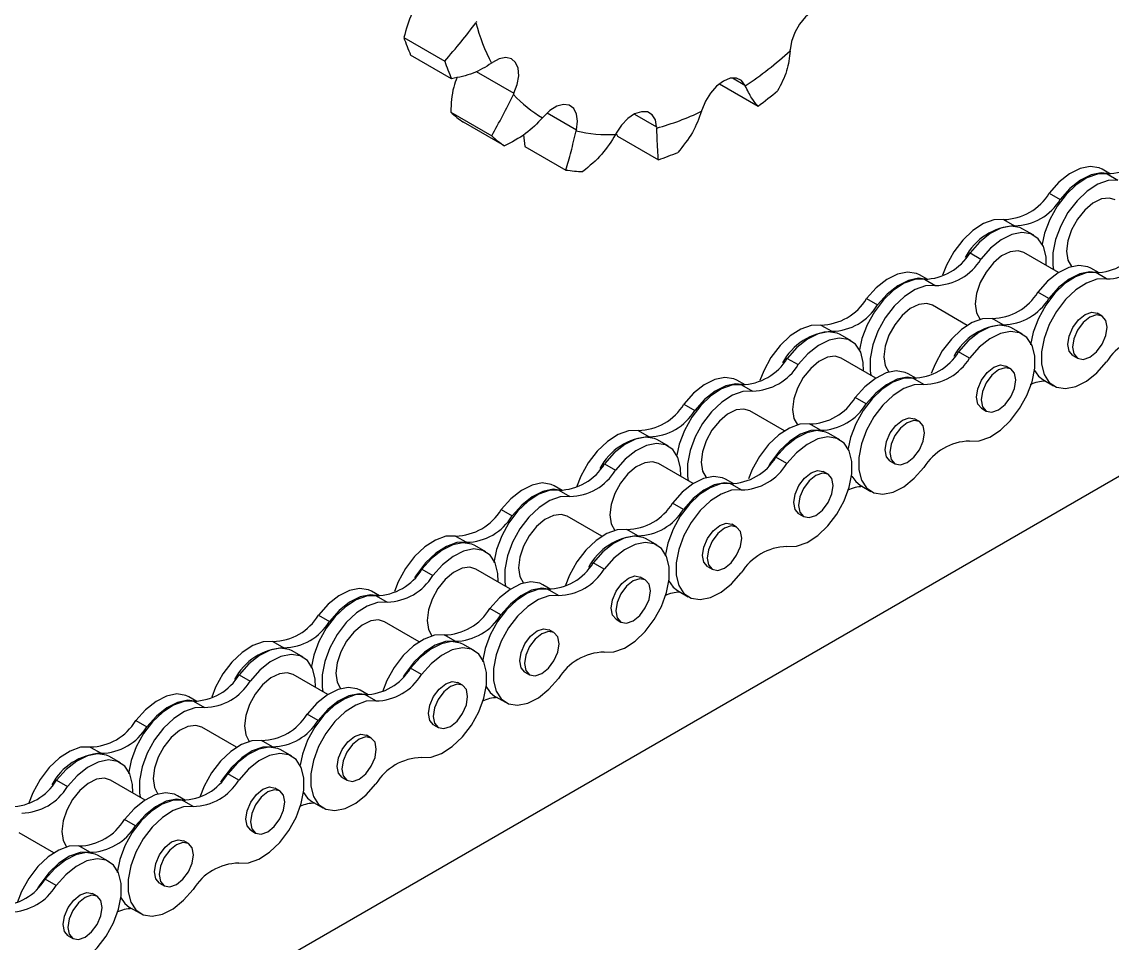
# Model space of a CAD drawing. Header units: metres. Extents: x 0 to 21025, y 0 to 14850.
# Drawn here: x 12819.2 to 12926.4, y 5328.4 to 5419 of the extents above; entities that cross this region are included whole.
import ezdxf

# ---------------------------------------------------------------- set-up
doc = ezdxf.new("R2010")
doc.units = ezdxf.units.M
doc.header["$LTSCALE"] = 25
doc.layers.add('SL4', color=4, linetype='Continuous')

msp = doc.modelspace()

# ---------------------------------------------------------------- linework, layer by layer
at = {"layer": 'SL4'}
for p, q in [((12230.818, 4972.404), (13167.717, 5513.264)), ((12856.771, 5417.442), (12860.792, 5415.121)), ((12861.455, 5413.399), (12857.434, 5415.72)), ((12863.889, 5414.105), (12867.591, 5411.968)), ((12889.061, 5413.474), (12890.301, 5412.758)), ((12887.788, 5412.9), (12891.592, 5410.704)), ((12861.38, 5410.105), (12865.401, 5407.784)), ((12870.862, 5410.038), (12873.735, 5408.379)), ((12879.434, 5409.917), (12881.622, 5408.654)), ((12866.648, 5406.788), (12862.627, 5409.109)), ((12868.528, 5407.879), (12868.673, 5406.741)), ((12877.642, 5408.022), (12877.769, 5407.755)), ((12877.769, 5407.755), (12881.79, 5405.434)), ((12868.673, 5406.741), (12872.694, 5404.42)), ((12926.229, 5404.029), (12925.43, 5404.491)), ((12925.897, 5404.057), (12926.972, 5403.437)), ((12920.225, 5402.148), (12921.3, 5401.527)), ((12915.735, 5399.556), (12916.809, 5398.935)), ((12918.706, 5398.004), (12917.632, 5398.624)), ((12912.427, 5396.281), (12913.502, 5395.661)), ((12921.133, 5394.34), (12917.726, 5396.306)), ((12908.269, 5393.661), (12907.469, 5394.123)), ((12925.113, 5394.305), (12924.314, 5394.767)), ((12925.856, 5393.713), (12924.781, 5394.333)), ((12907.937, 5393.689), (12909.011, 5393.069)), ((12920.184, 5391.803), (12919.109, 5392.424)), ((12902.264, 5391.779), (12903.339, 5391.159)), ((12912.153, 5389.155), (12908.746, 5391.122)), ((12915.694, 5389.211), (12914.619, 5389.831)), ((12925.406, 5390.07), (12924.941, 5390.339)), ((12897.774, 5389.187), (12898.849, 5388.567)), ((12917.591, 5388.28), (12916.516, 5388.9)), ((12900.746, 5387.635), (12899.671, 5388.256)), ((12894.466, 5385.913), (12895.541, 5385.292)), ((12903.173, 5383.971), (12899.766, 5385.938)), ((12912.386, 5385.936), (12911.311, 5386.557)), ((12922.542, 5386.184), (12923.008, 5385.915)), ((12916.426, 5384.886), (12915.96, 5385.154)), ((12890.308, 5383.293), (12889.509, 5383.754)), ((12907.153, 5383.937), (12906.353, 5384.398)), ((12907.896, 5383.344), (12906.821, 5383.965)), ((12919.576, 5383.83), (12920.651, 5383.21)), ((12889.976, 5383.321), (12891.051, 5382.7)), ((12884.304, 5381.411), (12885.379, 5380.791)), ((12902.223, 5381.435), (12901.148, 5382.055)), ((12894.193, 5378.787), (12890.786, 5380.754)), ((12913.562, 5381), (12914.028, 5380.731)), ((12897.733, 5378.843), (12896.658, 5379.463)), ((12907.446, 5379.701), (12906.98, 5379.97)), ((12879.814, 5378.819), (12880.888, 5378.198)), ((12899.63, 5377.911), (12898.555, 5378.532)), ((12882.785, 5377.267), (12881.711, 5377.887)), ((12894.425, 5375.568), (12893.35, 5376.188)), ((12876.506, 5375.544), (12877.581, 5374.924)), ((12885.212, 5373.603), (12881.805, 5375.57)), ((12904.582, 5375.816), (12905.047, 5375.547)), ((12889.192, 5373.568), (12888.393, 5374.03)), ((12898.466, 5374.517), (12898, 5374.786)), ((12872.348, 5372.924), (12871.548, 5373.386)), ((12872.016, 5372.952), (12873.09, 5372.332)), ((12889.935, 5372.976), (12888.86, 5373.596)), ((12901.616, 5373.462), (12902.691, 5372.841)), ((12884.263, 5371.066), (12883.188, 5371.687)), ((12866.343, 5371.043), (12867.418, 5370.422)), ((12895.602, 5370.632), (12896.067, 5370.363)), ((12876.232, 5368.419), (12872.825, 5370.385)), ((12889.485, 5369.333), (12889.02, 5369.602)), ((12861.853, 5368.451), (12862.928, 5367.83)), ((12879.773, 5368.474), (12878.698, 5369.095)), ((12864.825, 5366.899), (12863.75, 5367.519)), ((12881.67, 5367.543), (12880.595, 5368.163)), ((12858.545, 5365.176), (12859.62, 5364.555)), ((12867.252, 5363.234), (12863.845, 5365.201)), ((12876.465, 5365.2), (12875.39, 5365.82)), ((12886.621, 5365.447), (12887.087, 5365.179)), ((12880.505, 5364.149), (12880.039, 5364.418)), ((12854.387, 5362.556), (12853.588, 5363.017)), ((12871.232, 5363.2), (12870.432, 5363.662)), ((12871.975, 5362.608), (12870.9, 5363.228)), ((12883.655, 5363.093), (12884.73, 5362.473)), ((12854.055, 5362.584), (12855.13, 5361.963)), ((12866.302, 5360.698), (12865.227, 5361.318)), ((12848.383, 5360.674), (12849.458, 5360.054)), ((12858.272, 5358.05), (12854.865, 5360.017)), ((12877.641, 5360.263), (12878.107, 5359.994)), ((12871.525, 5358.965), (12871.059, 5359.233)), ((12843.893, 5358.082), (12844.967, 5357.462)), ((12861.812, 5358.106), (12860.737, 5358.726)), ((12863.709, 5357.174), (12862.634, 5357.795)), ((12846.864, 5356.53), (12845.79, 5357.151)), ((12840.585, 5354.808), (12841.66, 5354.187)), ((12849.291, 5352.866), (12845.884, 5354.833)), ((12858.504, 5354.831), (12857.429, 5355.452)), ((12868.661, 5355.079), (12869.126, 5354.81)), ((12862.545, 5353.78), (12862.079, 5354.049)), ((12836.427, 5352.187), (12835.627, 5352.649)), ((12853.271, 5352.832), (12852.472, 5353.293)), ((12854.014, 5352.239), (12852.939, 5352.86)), ((12865.695, 5352.725), (12866.77, 5352.105)), ((12836.095, 5352.215), (12837.169, 5351.595)), ((12830.422, 5350.306), (12831.497, 5349.685)), ((12848.342, 5350.33), (12847.267, 5350.95)), ((12840.311, 5347.682), (12836.904, 5349.649)), ((12859.681, 5349.895), (12860.146, 5349.626)), ((12843.852, 5347.737), (12842.777, 5348.358)), ((12853.564, 5348.596), (12853.099, 5348.865)), ((12825.932, 5347.714), (12827.007, 5347.093)), ((12845.749, 5346.806), (12844.674, 5347.426)), ((12828.904, 5346.162), (12827.829, 5346.782)), ((12840.544, 5344.463), (12839.469, 5345.083)), ((12822.624, 5344.439), (12823.699, 5343.819)), ((12831.331, 5342.498), (12827.924, 5344.464)), ((12850.7, 5344.711), (12851.166, 5344.442)), ((12835.311, 5342.463), (12834.511, 5342.925)), ((12844.584, 5343.412), (12844.118, 5343.681)), ((12836.054, 5341.871), (12834.979, 5342.491)), ((12847.734, 5342.357), (12848.809, 5341.736)), ((12830.381, 5339.961), (12829.306, 5340.582)), ((12841.72, 5339.526), (12842.186, 5339.258)), ((12822.351, 5337.313), (12818.944, 5339.28)), ((12835.604, 5338.228), (12835.138, 5338.497)), ((12825.891, 5337.369), (12824.816, 5337.99)), ((12827.788, 5336.438), (12826.713, 5337.058)), ((12822.583, 5334.094), (12821.508, 5334.715)), ((12832.74, 5334.342), (12833.205, 5334.073)), ((12826.624, 5333.044), (12826.158, 5333.313)), ((12829.774, 5331.988), (12830.849, 5331.368)), ((12823.76, 5329.158), (12824.225, 5328.889))]:
    msp.add_line(p, q, dxfattribs=at)
at = {"layer": 'SL4', "flags": 128}
for points in [[(12898.724, 5420.198), (12898.202, 5420.385), (12897.58, 5420.319), (12896.911, 5420.005), (12896.253, 5419.469), (12895.662, 5418.759), (12895.189, 5417.934), (12894.876, 5417.067), (12894.748, 5416.231)], [(12867.591, 5411.968), (12867.917, 5412.835), (12868.059, 5413.675), (12868.004, 5414.417), (12867.757, 5414.996), (12867.339, 5415.362), (12866.787, 5415.485), (12866.147, 5415.353), (12865.475, 5414.978)], [(12890.301, 5412.758), (12889.955, 5413.224), (12889.457, 5413.458), (12888.85, 5413.439), (12888.185, 5413.169), (12887.52, 5412.672), (12886.913, 5411.989), (12886.415, 5411.181), (12886.07, 5410.316)], [(12873.735, 5408.379), (12873.841, 5409.207), (12873.749, 5409.923), (12873.469, 5410.466), (12873.023, 5410.789), (12872.45, 5410.864), (12871.8, 5410.686), (12871.129, 5410.269), (12870.494, 5409.649)], [(12881.622, 5408.654), (12881.494, 5409.342), (12881.181, 5409.847), (12880.708, 5410.126), (12880.117, 5410.154), (12879.459, 5409.93), (12878.79, 5409.472), (12878.168, 5408.82), (12877.646, 5408.029)], [(12925.897, 5404.057), (12924.948, 5404.026), (12923.917, 5403.658), (12922.869, 5402.978), (12921.871, 5402.028), (12920.985, 5400.867), (12920.266, 5399.569), (12919.76, 5398.215), (12919.528, 5397.132)], [(12925.43, 5404.491), (12925.137, 5404.629), (12924.251, 5404.767), (12923.253, 5404.564), (12922.205, 5404.035), (12921.174, 5403.213), (12920.225, 5402.148)], [(12926.148, 5404.032), (12925.326, 5404.146), (12924.327, 5403.944), (12923.28, 5403.415), (12922.249, 5402.592), (12921.3, 5401.527)], [(12926.972, 5403.437), (12926.022, 5403.405), (12924.992, 5403.038), (12923.944, 5402.358), (12922.946, 5401.407), (12922.059, 5400.246), (12921.341, 5398.948), (12920.835, 5397.594), (12920.574, 5396.269), (12920.574, 5395.057), (12920.648, 5394.62)], [(12926.707, 5401.49), (12926.127, 5401.669), (12925.35, 5401.573), (12924.518, 5401.165), (12923.704, 5400.48), (12922.981, 5399.581), (12922.413, 5398.547), (12922.051, 5397.469), (12921.927, 5396.444)], [(12915.735, 5399.556), (12914.785, 5399.524), (12913.754, 5399.157), (12912.707, 5398.476), (12911.708, 5397.526), (12910.822, 5396.365), (12910.103, 5395.067), (12909.717, 5394.097)], [(12917.632, 5398.624), (12917.339, 5398.762), (12916.453, 5398.9), (12915.455, 5398.698), (12914.407, 5398.169), (12913.376, 5397.346), (12912.427, 5396.281)], [(12919.927, 5395.036), (12919.9, 5395.88), (12919.639, 5396.903), (12919.133, 5397.674), (12918.414, 5398.142), (12917.528, 5398.279), (12916.529, 5398.077), (12915.482, 5397.548), (12914.451, 5396.725), (12913.502, 5395.661)], [(12917.726, 5396.306), (12917.147, 5396.485), (12916.37, 5396.389), (12915.537, 5395.98), (12914.724, 5395.296), (12914.001, 5394.397), (12913.433, 5393.363), (12913.071, 5392.285), (12912.946, 5391.26)], [(12921.927, 5396.444), (12922.051, 5395.563), (12922.396, 5394.923)], [(12907.469, 5394.123), (12907.177, 5394.261), (12906.29, 5394.398), (12905.292, 5394.196), (12904.245, 5393.667), (12903.214, 5392.844), (12902.264, 5391.779)], [(12924.781, 5394.333), (12923.832, 5394.302), (12922.801, 5393.934), (12921.753, 5393.254), (12920.755, 5392.303), (12919.869, 5391.143), (12919.15, 5389.844), (12918.644, 5388.49), (12918.39, 5387.229)], [(12924.314, 5394.767), (12924.022, 5394.905), (12923.135, 5395.042), (12922.137, 5394.84), (12921.089, 5394.311), (12920.058, 5393.488), (12919.109, 5392.424)], [(12925.031, 5394.308), (12924.21, 5394.422), (12923.212, 5394.22), (12922.164, 5393.691), (12921.133, 5392.868), (12920.184, 5391.803)], [(12907.937, 5393.689), (12906.987, 5393.658), (12905.956, 5393.29), (12904.909, 5392.61), (12903.91, 5391.659), (12903.024, 5390.498), (12902.305, 5389.2), (12901.8, 5387.846), (12901.568, 5386.764)], [(12909.011, 5393.069), (12908.062, 5393.037), (12907.031, 5392.67), (12905.984, 5391.989), (12904.985, 5391.039), (12904.099, 5389.878), (12903.38, 5388.58), (12902.874, 5387.226), (12902.613, 5385.901), (12902.613, 5384.689), (12902.687, 5384.251)], [(12908.187, 5393.664), (12907.365, 5393.778), (12906.367, 5393.576), (12905.319, 5393.047), (12904.288, 5392.224), (12903.339, 5391.159)], [(12925.856, 5393.713), (12924.907, 5393.681), (12923.876, 5393.314), (12922.828, 5392.633), (12921.83, 5391.683), (12920.944, 5390.522), (12920.225, 5389.224), (12919.719, 5387.87), (12919.458, 5386.545), (12919.458, 5385.333), (12919.719, 5384.31), (12920.225, 5383.54), (12920.944, 5383.071), (12921.83, 5382.934), (12922.828, 5383.136), (12923.876, 5383.665), (12924.907, 5384.488), (12925.856, 5385.553)], [(12908.746, 5391.122), (12908.166, 5391.301), (12907.389, 5391.205), (12906.557, 5390.796), (12905.743, 5390.112), (12905.021, 5389.213), (12904.453, 5388.178), (12904.091, 5387.101), (12903.966, 5386.076)], [(12912.946, 5391.26), (12913.071, 5390.379), (12913.416, 5389.739)], [(12914.619, 5389.831), (12913.669, 5389.8), (12912.638, 5389.433), (12911.591, 5388.752), (12910.593, 5387.802), (12909.706, 5386.641), (12908.988, 5385.343), (12908.62, 5384.429)], [(12922.046, 5387.282), (12922.175, 5388.106), (12922.542, 5388.954), (12923.092, 5389.696), (12923.742, 5390.22), (12924.391, 5390.445), (12924.941, 5390.339)], [(12922.511, 5387.013), (12922.64, 5386.339), (12923.008, 5385.915), (12923.558, 5385.809), (12924.207, 5386.034), (12924.856, 5386.558), (12925.406, 5387.3), (12925.774, 5388.148), (12925.903, 5388.972), (12925.774, 5389.647), (12925.406, 5390.07), (12924.856, 5390.177), (12924.207, 5389.951), (12923.558, 5389.427), (12923.008, 5388.685), (12922.64, 5387.837), (12922.511, 5387.013)], [(12897.774, 5389.187), (12896.825, 5389.156), (12895.794, 5388.788), (12894.746, 5388.108), (12893.748, 5387.158), (12892.861, 5385.997), (12892.143, 5384.699), (12891.757, 5383.728)], [(12916.516, 5388.9), (12916.224, 5389.038), (12915.337, 5389.176), (12914.339, 5388.974), (12913.291, 5388.444), (12912.26, 5387.622), (12911.311, 5386.557)], [(12899.671, 5388.256), (12899.379, 5388.394), (12898.492, 5388.532), (12897.494, 5388.329), (12896.447, 5387.8), (12895.416, 5386.977), (12894.466, 5385.913)], [(12901.966, 5384.668), (12901.939, 5385.512), (12901.678, 5386.535), (12901.172, 5387.305), (12900.454, 5387.774), (12899.567, 5387.911), (12898.569, 5387.709), (12897.521, 5387.18), (12896.491, 5386.357), (12895.541, 5385.292)], [(12912.386, 5377.777), (12913.335, 5377.808), (12914.366, 5378.175), (12915.414, 5378.856), (12916.412, 5379.806), (12917.298, 5380.967), (12918.017, 5382.265), (12918.523, 5383.619), (12918.784, 5384.944), (12918.784, 5386.156), (12918.523, 5387.179), (12918.017, 5387.949), (12917.298, 5388.418), (12916.412, 5388.555), (12915.414, 5388.353), (12914.366, 5387.824), (12913.335, 5387.001), (12912.386, 5385.936)], [(12922.542, 5386.184), (12922.542, 5386.184), (12922.175, 5386.607), (12922.046, 5387.282)], [(12899.766, 5385.938), (12899.186, 5386.117), (12898.409, 5386.02), (12897.577, 5385.612), (12896.763, 5384.928), (12896.04, 5384.029), (12895.473, 5382.994), (12895.11, 5381.917), (12894.986, 5380.892)], [(12903.966, 5386.076), (12904.091, 5385.195), (12904.436, 5384.555)], [(12906.353, 5384.398), (12906.061, 5384.537), (12905.175, 5384.674), (12904.176, 5384.472), (12903.129, 5383.943), (12902.098, 5383.12), (12901.148, 5382.055)], [(12913.065, 5382.098), (12913.194, 5382.922), (12913.562, 5383.77), (12914.112, 5384.512), (12914.761, 5385.036), (12915.41, 5385.261), (12915.96, 5385.154)], [(12913.531, 5381.829), (12913.66, 5381.154), (12914.028, 5380.731), (12914.578, 5380.624), (12915.227, 5380.85), (12915.876, 5381.374), (12916.426, 5382.116), (12916.794, 5382.963), (12916.923, 5383.787), (12916.794, 5384.462), (12916.426, 5384.886), (12915.876, 5384.992), (12915.227, 5384.767), (12914.578, 5384.243), (12914.028, 5383.501), (12913.66, 5382.653), (12913.531, 5381.829)], [(12918.704, 5384.801), (12919.15, 5384.16), (12919.576, 5383.83)], [(12889.509, 5383.754), (12889.216, 5383.892), (12888.33, 5384.03), (12887.332, 5383.828), (12886.284, 5383.299), (12885.253, 5382.476), (12884.304, 5381.411)], [(12890.226, 5383.295), (12889.405, 5383.409), (12888.406, 5383.207), (12887.359, 5382.678), (12886.328, 5381.855), (12885.379, 5380.791)], [(12906.821, 5383.965), (12905.871, 5383.933), (12904.84, 5383.566), (12903.793, 5382.885), (12902.795, 5381.935), (12901.908, 5380.774), (12901.19, 5379.476), (12900.684, 5378.122), (12900.452, 5377.04)], [(12907.07, 5383.94), (12906.249, 5384.054), (12905.251, 5383.851), (12904.204, 5383.322), (12903.173, 5382.499), (12902.223, 5381.435)], [(12889.976, 5383.321), (12889.027, 5383.289), (12887.996, 5382.922), (12886.948, 5382.241), (12885.95, 5381.291), (12885.064, 5380.13), (12884.345, 5378.832), (12883.839, 5377.478), (12883.607, 5376.396)], [(12891.051, 5382.7), (12890.101, 5382.669), (12889.071, 5382.301), (12888.023, 5381.621), (12887.025, 5380.67), (12886.138, 5379.51), (12885.42, 5378.211), (12884.914, 5376.857), (12884.653, 5375.533), (12884.653, 5374.321), (12884.727, 5373.883)], [(12907.896, 5383.344), (12906.946, 5383.313), (12905.915, 5382.945), (12904.868, 5382.265), (12903.869, 5381.315), (12902.983, 5380.154), (12902.264, 5378.855), (12901.759, 5377.501), (12901.498, 5376.177), (12901.498, 5374.965), (12901.759, 5373.942), (12902.264, 5373.172), (12902.983, 5372.703), (12903.869, 5372.566), (12904.868, 5372.768), (12905.915, 5373.297), (12906.946, 5374.12), (12907.896, 5375.184)], [(12913.562, 5381), (12913.562, 5381), (12913.194, 5381.423), (12913.065, 5382.098)], [(12890.786, 5380.754), (12890.206, 5380.933), (12889.429, 5380.836), (12888.597, 5380.428), (12887.783, 5379.744), (12887.06, 5378.844), (12886.492, 5377.81), (12886.13, 5376.733), (12886.006, 5375.708)], [(12894.986, 5380.892), (12895.11, 5380.011), (12895.456, 5379.371)], [(12896.658, 5379.463), (12895.709, 5379.432), (12894.678, 5379.064), (12893.63, 5378.384), (12892.632, 5377.433), (12891.746, 5376.273), (12891.027, 5374.974), (12890.66, 5374.06)], [(12904.085, 5376.914), (12904.214, 5377.738), (12904.582, 5378.586), (12905.132, 5379.328), (12905.781, 5379.851), (12906.43, 5380.077), (12906.98, 5379.97)], [(12904.551, 5376.645), (12904.68, 5375.97), (12905.047, 5375.547), (12905.598, 5375.44), (12906.247, 5375.666), (12906.896, 5376.189), (12907.446, 5376.932), (12907.814, 5377.779), (12907.943, 5378.603), (12907.814, 5379.278), (12907.446, 5379.701), (12906.896, 5379.808), (12906.247, 5379.583), (12905.598, 5379.059), (12905.047, 5378.317), (12904.68, 5377.469), (12904.551, 5376.645)], [(12879.814, 5378.819), (12878.864, 5378.787), (12877.833, 5378.42), (12876.786, 5377.74), (12875.787, 5376.789), (12874.901, 5375.628), (12874.182, 5374.33), (12873.756, 5373.238)], [(12881.711, 5377.887), (12881.418, 5378.026), (12880.532, 5378.163), (12879.534, 5377.961), (12878.486, 5377.432), (12877.455, 5376.609), (12876.506, 5375.544)], [(12897.733, 5378.843), (12896.784, 5378.811), (12895.753, 5378.444), (12894.705, 5377.763), (12893.707, 5376.813), (12892.82, 5375.652), (12892.633, 5375.354)], [(12898.555, 5378.532), (12898.263, 5378.67), (12897.377, 5378.807), (12896.378, 5378.605), (12895.331, 5378.076), (12894.3, 5377.253), (12893.35, 5376.188)], [(12894.425, 5367.408), (12895.375, 5367.44), (12896.406, 5367.807), (12897.453, 5368.487), (12898.451, 5369.438), (12899.338, 5370.599), (12900.056, 5371.897), (12900.562, 5373.251), (12900.823, 5374.576), (12900.823, 5375.788), (12900.562, 5376.811), (12900.056, 5377.581), (12899.338, 5378.049), (12898.451, 5378.187), (12897.453, 5377.985), (12896.406, 5377.456), (12895.375, 5376.633), (12894.425, 5375.568)], [(12884.006, 5374.299), (12883.979, 5375.144), (12883.718, 5376.167), (12883.212, 5376.937), (12882.493, 5377.405), (12881.607, 5377.543), (12880.608, 5377.341), (12879.561, 5376.811), (12878.53, 5375.989), (12877.581, 5374.924)], [(12904.582, 5375.816), (12904.582, 5375.816), (12904.214, 5376.239), (12904.085, 5376.914)], [(12881.805, 5375.57), (12881.226, 5375.749), (12880.449, 5375.652), (12879.616, 5375.244), (12878.803, 5374.559), (12878.08, 5373.66), (12877.512, 5372.626), (12877.15, 5371.548), (12877.025, 5370.523)], [(12886.006, 5375.708), (12886.13, 5374.826), (12886.475, 5374.186)], [(12895.105, 5371.73), (12895.234, 5372.554), (12895.602, 5373.401), (12896.152, 5374.144), (12896.801, 5374.667), (12897.45, 5374.893), (12898, 5374.786)], [(12888.393, 5374.03), (12888.101, 5374.168), (12887.214, 5374.306), (12886.216, 5374.103), (12885.168, 5373.574), (12884.137, 5372.752), (12883.188, 5371.687)], [(12895.57, 5371.461), (12895.7, 5370.786), (12896.067, 5370.363), (12896.617, 5370.256), (12897.266, 5370.482), (12897.915, 5371.005), (12898.466, 5371.747), (12898.833, 5372.595), (12898.962, 5373.419), (12898.833, 5374.094), (12898.466, 5374.517), (12897.915, 5374.624), (12897.266, 5374.398), (12896.617, 5373.875), (12896.067, 5373.133), (12895.7, 5372.285), (12895.57, 5371.461)], [(12900.794, 5374.333), (12901.19, 5373.792), (12901.616, 5373.462)], [(12872.016, 5372.952), (12871.066, 5372.921), (12870.035, 5372.553), (12868.988, 5371.873), (12867.989, 5370.923), (12867.103, 5369.762), (12866.384, 5368.463), (12865.879, 5367.109), (12865.624, 5365.848)], [(12871.548, 5373.386), (12871.256, 5373.524), (12870.369, 5373.662), (12869.371, 5373.459), (12868.324, 5372.93), (12867.293, 5372.107), (12866.343, 5371.043)], [(12872.265, 5372.927), (12871.444, 5373.041), (12870.446, 5372.839), (12869.398, 5372.31), (12868.367, 5371.487), (12867.418, 5370.422)], [(12888.86, 5373.596), (12887.911, 5373.565), (12886.88, 5373.197), (12885.832, 5372.517), (12884.834, 5371.567), (12883.948, 5370.406), (12883.229, 5369.108), (12882.723, 5367.754), (12882.469, 5366.492)], [(12889.935, 5372.976), (12888.986, 5372.944), (12887.955, 5372.577), (12886.907, 5371.897), (12885.909, 5370.946), (12885.023, 5369.785), (12884.304, 5368.487), (12883.798, 5367.133), (12883.537, 5365.808), (12883.537, 5364.596), (12883.798, 5363.573), (12884.304, 5362.803), (12885.023, 5362.335), (12885.909, 5362.197), (12886.907, 5362.399), (12887.955, 5362.928), (12888.986, 5363.751), (12889.935, 5364.816)], [(12889.111, 5373.571), (12888.289, 5373.685), (12887.291, 5373.483), (12886.243, 5372.954), (12885.212, 5372.131), (12884.263, 5371.066)], [(12873.09, 5372.332), (12872.141, 5372.3), (12871.11, 5371.933), (12870.063, 5371.253), (12869.064, 5370.302), (12868.178, 5369.141), (12867.459, 5367.843), (12866.953, 5366.489), (12866.692, 5365.164), (12866.692, 5363.952), (12866.766, 5363.515)], [(12895.602, 5370.632), (12895.602, 5370.632), (12895.234, 5371.055), (12895.105, 5371.73)], [(12872.825, 5370.385), (12872.245, 5370.564), (12871.468, 5370.468), (12870.636, 5370.059), (12869.822, 5369.375), (12869.1, 5368.476), (12868.532, 5367.442), (12868.17, 5366.364), (12868.045, 5365.339)], [(12877.025, 5370.523), (12877.15, 5369.642), (12877.495, 5369.002)], [(12886.125, 5366.546), (12886.254, 5367.37), (12886.621, 5368.217), (12887.171, 5368.959), (12887.821, 5369.483), (12888.47, 5369.709), (12889.02, 5369.602)], [(12861.853, 5368.451), (12860.904, 5368.419), (12859.873, 5368.052), (12858.825, 5367.371), (12857.827, 5366.421), (12856.94, 5365.26), (12856.222, 5363.962), (12855.836, 5362.992)], [(12878.698, 5369.095), (12877.748, 5369.063), (12876.717, 5368.696), (12875.67, 5368.015), (12874.672, 5367.065), (12873.785, 5365.904), (12873.067, 5364.606), (12872.64, 5363.514)], [(12880.595, 5368.163), (12880.303, 5368.301), (12879.416, 5368.439), (12878.418, 5368.237), (12877.37, 5367.708), (12876.339, 5366.885), (12875.39, 5365.82)], [(12886.59, 5366.277), (12886.719, 5365.602), (12887.087, 5365.179), (12887.637, 5365.072), (12888.286, 5365.297), (12888.935, 5365.821), (12889.485, 5366.563), (12889.853, 5367.411), (12889.982, 5368.235), (12889.853, 5368.91), (12889.485, 5369.333), (12888.935, 5369.44), (12888.286, 5369.214), (12887.637, 5368.691), (12887.087, 5367.948), (12886.719, 5367.101), (12886.59, 5366.277)], [(12862.928, 5367.83), (12861.978, 5367.799), (12860.948, 5367.431), (12859.9, 5366.751), (12858.902, 5365.8), (12858.015, 5364.64), (12857.828, 5364.341)], [(12863.75, 5367.519), (12863.458, 5367.657), (12862.571, 5367.795), (12861.573, 5367.593), (12860.526, 5367.064), (12859.495, 5366.241), (12858.545, 5365.176)], [(12876.465, 5357.04), (12877.414, 5357.071), (12878.445, 5357.439), (12879.493, 5358.119), (12880.491, 5359.07), (12881.377, 5360.23), (12882.096, 5361.529), (12882.602, 5362.883), (12882.863, 5364.207), (12882.863, 5365.419), (12882.602, 5366.442), (12882.096, 5367.213), (12881.377, 5367.681), (12880.491, 5367.818), (12879.493, 5367.616), (12878.445, 5367.087), (12877.414, 5366.264), (12876.465, 5365.2)], [(12866.045, 5363.931), (12866.018, 5364.775), (12865.757, 5365.798), (12865.251, 5366.568), (12864.533, 5367.037), (12863.646, 5367.174), (12862.648, 5366.972), (12861.6, 5366.443), (12860.57, 5365.62), (12859.62, 5364.555)], [(12886.621, 5365.447), (12886.621, 5365.447), (12886.254, 5365.871), (12886.125, 5366.546)], [(12863.845, 5365.201), (12863.265, 5365.38), (12862.488, 5365.284), (12861.656, 5364.875), (12860.842, 5364.191), (12860.119, 5363.292), (12859.552, 5362.258), (12859.189, 5361.18), (12859.065, 5360.155)], [(12868.045, 5365.339), (12868.17, 5364.458), (12868.515, 5363.818)], [(12877.144, 5361.361), (12877.273, 5362.185), (12877.641, 5363.033), (12878.191, 5363.775), (12878.84, 5364.299), (12879.489, 5364.525), (12880.039, 5364.418)], [(12877.61, 5361.093), (12877.739, 5360.418), (12878.107, 5359.994), (12878.657, 5359.888), (12879.306, 5360.113), (12879.955, 5360.637), (12880.505, 5361.379), (12880.873, 5362.227), (12881.002, 5363.051), (12880.873, 5363.726), (12880.505, 5364.149), (12879.955, 5364.256), (12879.306, 5364.03), (12878.657, 5363.506), (12878.107, 5362.764), (12877.739, 5361.917), (12877.61, 5361.093)], [(12853.588, 5363.017), (12853.295, 5363.156), (12852.409, 5363.293), (12851.411, 5363.091), (12850.363, 5362.562), (12849.332, 5361.739), (12848.383, 5360.674)], [(12870.9, 5363.228), (12869.95, 5363.197), (12868.919, 5362.829), (12867.872, 5362.149), (12866.874, 5361.198), (12865.987, 5360.037), (12865.269, 5358.739), (12864.763, 5357.385), (12864.508, 5356.123)], [(12870.432, 5363.662), (12870.14, 5363.8), (12869.254, 5363.937), (12868.255, 5363.735), (12867.208, 5363.206), (12866.177, 5362.383), (12865.227, 5361.318)], [(12871.15, 5363.203), (12870.328, 5363.317), (12869.33, 5363.115), (12868.283, 5362.586), (12867.252, 5361.763), (12866.302, 5360.698)], [(12882.783, 5364.064), (12883.229, 5363.424), (12883.655, 5363.093)], [(12854.055, 5362.584), (12853.106, 5362.552), (12852.075, 5362.185), (12851.027, 5361.505), (12850.029, 5360.554), (12849.143, 5359.393), (12848.424, 5358.095), (12847.918, 5356.741), (12847.664, 5355.479)], [(12855.13, 5361.963), (12854.18, 5361.932), (12853.15, 5361.564), (12852.102, 5360.884), (12851.104, 5359.934), (12850.217, 5358.773), (12849.499, 5357.475), (12848.993, 5356.121), (12848.732, 5354.796), (12848.732, 5353.584), (12848.806, 5353.146)], [(12854.305, 5362.559), (12853.484, 5362.673), (12852.485, 5362.471), (12851.438, 5361.941), (12850.407, 5361.119), (12849.458, 5360.054)], [(12871.975, 5362.608), (12871.025, 5362.576), (12869.994, 5362.209), (12868.947, 5361.528), (12867.948, 5360.578), (12867.062, 5359.417), (12866.343, 5358.119), (12865.838, 5356.765), (12865.577, 5355.44), (12865.577, 5354.228), (12865.838, 5353.205), (12866.343, 5352.435), (12867.062, 5351.966), (12867.948, 5351.829), (12868.947, 5352.031), (12869.994, 5352.56), (12871.025, 5353.383), (12871.975, 5354.448)], [(12877.641, 5360.263), (12877.641, 5360.263), (12877.273, 5360.686), (12877.144, 5361.361)], [(12854.865, 5360.017), (12854.285, 5360.196), (12853.508, 5360.1), (12852.676, 5359.691), (12851.862, 5359.007), (12851.139, 5358.108), (12850.571, 5357.073), (12850.209, 5355.996), (12850.085, 5354.971)], [(12859.065, 5360.155), (12859.189, 5359.274), (12859.535, 5358.634)], [(12868.164, 5356.177), (12868.293, 5357.001), (12868.661, 5357.849), (12869.211, 5358.591), (12869.86, 5359.115), (12870.509, 5359.34), (12871.059, 5359.233)], [(12868.63, 5355.908), (12868.759, 5355.233), (12869.126, 5354.81), (12869.677, 5354.703), (12870.326, 5354.929), (12870.975, 5355.453), (12871.525, 5356.195), (12871.893, 5357.043), (12872.022, 5357.867), (12871.893, 5358.541), (12871.525, 5358.965), (12870.975, 5359.072), (12870.326, 5358.846), (12869.677, 5358.322), (12869.126, 5357.58), (12868.759, 5356.732), (12868.63, 5355.908)], [(12843.893, 5358.082), (12842.943, 5358.051), (12841.912, 5357.683), (12840.865, 5357.003), (12839.866, 5356.052), (12838.98, 5354.892), (12838.261, 5353.593), (12837.875, 5352.623)], [(12860.737, 5358.726), (12859.788, 5358.695), (12858.757, 5358.327), (12857.709, 5357.647), (12856.711, 5356.697), (12855.825, 5355.536), (12855.106, 5354.238), (12854.68, 5353.146)], [(12861.812, 5358.106), (12860.863, 5358.074), (12859.832, 5357.707), (12858.784, 5357.027), (12857.786, 5356.076), (12856.899, 5354.915), (12856.712, 5354.617)], [(12862.634, 5357.795), (12862.342, 5357.933), (12861.456, 5358.071), (12860.457, 5357.868), (12859.41, 5357.339), (12858.379, 5356.516), (12857.429, 5355.452)], [(12845.79, 5357.151), (12845.497, 5357.289), (12844.611, 5357.426), (12843.613, 5357.224), (12842.565, 5356.695), (12841.534, 5355.872), (12840.585, 5354.808)], [(12848.085, 5353.562), (12848.058, 5354.407), (12847.797, 5355.43), (12847.291, 5356.2), (12846.572, 5356.669), (12845.686, 5356.806), (12844.687, 5356.604), (12843.64, 5356.075), (12842.609, 5355.252), (12841.66, 5354.187)], [(12858.504, 5346.671), (12859.454, 5346.703), (12860.485, 5347.07), (12861.532, 5347.751), (12862.53, 5348.701), (12863.417, 5349.862), (12864.135, 5351.16), (12864.641, 5352.514), (12864.902, 5353.839), (12864.902, 5355.051), (12864.641, 5356.074), (12864.135, 5356.844), (12863.417, 5357.313), (12862.53, 5357.45), (12861.532, 5357.248), (12860.485, 5356.719), (12859.454, 5355.896), (12858.504, 5354.831)], [(12868.661, 5355.079), (12868.661, 5355.079), (12868.293, 5355.502), (12868.164, 5356.177)], [(12845.884, 5354.833), (12845.305, 5355.012), (12844.528, 5354.915), (12843.695, 5354.507), (12842.882, 5353.823), (12842.159, 5352.923), (12841.591, 5351.889), (12841.229, 5350.812), (12841.104, 5349.787)], [(12850.085, 5354.971), (12850.209, 5354.09), (12850.554, 5353.45)], [(12852.472, 5353.293), (12852.18, 5353.431), (12851.293, 5353.569), (12850.295, 5353.367), (12849.247, 5352.838), (12848.216, 5352.015), (12847.267, 5350.95)], [(12859.184, 5350.993), (12859.313, 5351.817), (12859.681, 5352.665), (12860.231, 5353.407), (12860.88, 5353.931), (12861.529, 5354.156), (12862.079, 5354.049)], [(12859.649, 5350.724), (12859.779, 5350.049), (12860.146, 5349.626), (12860.696, 5349.519), (12861.345, 5349.745), (12861.994, 5350.269), (12862.545, 5351.011), (12862.912, 5351.858), (12863.041, 5352.682), (12862.912, 5353.357), (12862.545, 5353.78), (12861.994, 5353.887), (12861.345, 5353.662), (12860.696, 5353.138), (12860.146, 5352.396), (12859.779, 5351.548), (12859.649, 5350.724)], [(12864.822, 5353.696), (12865.269, 5353.055), (12865.695, 5352.725)], [(12835.627, 5352.649), (12835.335, 5352.787), (12834.448, 5352.925), (12833.45, 5352.723), (12832.403, 5352.193), (12831.372, 5351.371), (12830.422, 5350.306)], [(12836.345, 5352.19), (12835.523, 5352.304), (12834.525, 5352.102), (12833.477, 5351.573), (12832.446, 5350.75), (12831.497, 5349.685)], [(12852.939, 5352.86), (12851.99, 5352.828), (12850.959, 5352.461), (12849.911, 5351.78), (12848.913, 5350.83), (12848.027, 5349.669), (12847.308, 5348.371), (12846.802, 5347.017), (12846.571, 5345.935)], [(12853.189, 5352.834), (12852.368, 5352.948), (12851.37, 5352.746), (12850.322, 5352.217), (12849.291, 5351.394), (12848.342, 5350.33)], [(12836.095, 5352.215), (12835.145, 5352.184), (12834.114, 5351.817), (12833.067, 5351.136), (12832.068, 5350.186), (12831.182, 5349.025), (12830.463, 5347.727), (12829.958, 5346.373), (12829.703, 5345.111)], [(12837.169, 5351.595), (12836.22, 5351.564), (12835.189, 5351.196), (12834.142, 5350.516), (12833.143, 5349.565), (12832.257, 5348.404), (12831.538, 5347.106), (12831.032, 5345.752), (12830.771, 5344.428), (12830.771, 5343.216), (12830.845, 5342.778)], [(12854.014, 5352.239), (12853.065, 5352.208), (12852.034, 5351.84), (12850.986, 5351.16), (12849.988, 5350.209), (12849.102, 5349.049), (12848.383, 5347.75), (12847.877, 5346.396), (12847.616, 5345.072), (12847.616, 5343.86), (12847.877, 5342.836), (12848.383, 5342.066), (12849.102, 5341.598), (12849.988, 5341.46), (12850.986, 5341.663), (12852.034, 5342.192), (12853.065, 5343.015), (12854.014, 5344.079)], [(12859.681, 5349.895), (12859.681, 5349.895), (12859.313, 5350.318), (12859.184, 5350.993)], [(12836.904, 5349.649), (12836.324, 5349.828), (12835.547, 5349.731), (12834.715, 5349.323), (12833.901, 5348.638), (12833.178, 5347.739), (12832.611, 5346.705), (12832.249, 5345.627), (12832.124, 5344.603)], [(12841.104, 5349.787), (12841.229, 5348.905), (12841.574, 5348.265)], [(12842.777, 5348.358), (12841.827, 5348.326), (12840.796, 5347.959), (12839.749, 5347.279), (12838.751, 5346.328), (12837.864, 5345.167), (12837.146, 5343.869), (12836.719, 5342.777)], [(12850.204, 5345.809), (12850.333, 5346.633), (12850.7, 5347.48), (12851.25, 5348.223), (12851.9, 5348.746), (12852.549, 5348.972), (12853.099, 5348.865)], [(12850.669, 5345.54), (12850.798, 5344.865), (12851.166, 5344.442), (12851.716, 5344.335), (12852.365, 5344.561), (12853.014, 5345.084), (12853.564, 5345.827), (12853.932, 5346.674), (12854.061, 5347.498), (12853.932, 5348.173), (12853.564, 5348.596), (12853.014, 5348.703), (12852.365, 5348.478), (12851.716, 5347.954), (12851.166, 5347.212), (12850.798, 5346.364), (12850.669, 5345.54)], [(12825.932, 5347.714), (12824.983, 5347.682), (12823.952, 5347.315), (12822.904, 5346.635), (12821.906, 5345.684), (12821.019, 5344.523), (12820.301, 5343.225), (12819.875, 5342.133)], [(12827.829, 5346.782), (12827.537, 5346.921), (12826.65, 5347.058), (12825.652, 5346.856), (12824.605, 5346.327), (12823.574, 5345.504), (12822.624, 5344.439)], [(12843.852, 5347.737), (12842.902, 5347.706), (12841.871, 5347.339), (12840.824, 5346.658), (12839.825, 5345.708), (12838.939, 5344.547), (12838.752, 5344.249)], [(12844.674, 5347.426), (12844.382, 5347.565), (12843.495, 5347.702), (12842.497, 5347.5), (12841.449, 5346.971), (12840.418, 5346.148), (12839.469, 5345.083)], [(12840.544, 5336.303), (12841.493, 5336.334), (12842.524, 5336.702), (12843.572, 5337.382), (12844.57, 5338.333), (12845.456, 5339.494), (12846.175, 5340.792), (12846.681, 5342.146), (12846.942, 5343.47), (12846.942, 5344.683), (12846.681, 5345.706), (12846.175, 5346.476), (12845.456, 5346.944), (12844.57, 5347.082), (12843.572, 5346.88), (12842.524, 5346.35), (12841.493, 5345.528), (12840.544, 5344.463)], [(12830.124, 5343.194), (12830.097, 5344.038), (12829.836, 5345.062), (12829.33, 5345.832), (12828.612, 5346.3), (12827.725, 5346.438), (12826.727, 5346.235), (12825.679, 5345.706), (12824.649, 5344.883), (12823.699, 5343.819)], [(12850.7, 5344.711), (12850.7, 5344.711), (12850.333, 5345.134), (12850.204, 5345.809)], [(12827.924, 5344.464), (12827.344, 5344.643), (12826.567, 5344.547), (12825.735, 5344.139), (12824.921, 5343.454), (12824.198, 5342.555), (12823.631, 5341.521), (12823.268, 5340.443), (12823.144, 5339.418)], [(12832.124, 5344.603), (12832.249, 5343.721), (12832.594, 5343.081)], [(12841.223, 5340.625), (12841.352, 5341.449), (12841.72, 5342.296), (12842.27, 5343.038), (12842.919, 5343.562), (12843.568, 5343.788), (12844.118, 5343.681)], [(12834.511, 5342.925), (12834.219, 5343.063), (12833.333, 5343.201), (12832.334, 5342.998), (12831.287, 5342.469), (12830.256, 5341.646), (12829.306, 5340.582)], [(12841.689, 5340.356), (12841.818, 5339.681), (12842.186, 5339.258), (12842.736, 5339.151), (12843.385, 5339.376), (12844.034, 5339.9), (12844.584, 5340.642), (12844.952, 5341.49), (12845.081, 5342.314), (12844.952, 5342.989), (12844.584, 5343.412), (12844.034, 5343.519), (12843.385, 5343.293), (12842.736, 5342.77), (12842.186, 5342.027), (12841.818, 5341.18), (12841.689, 5340.356)], [(12846.912, 5343.228), (12847.308, 5342.687), (12847.734, 5342.357)], [(12834.979, 5342.491), (12834.029, 5342.46), (12832.998, 5342.092), (12831.951, 5341.412), (12830.953, 5340.462), (12830.066, 5339.301), (12829.348, 5338.002), (12828.842, 5336.648), (12828.587, 5335.387)], [(12836.054, 5341.871), (12835.104, 5341.839), (12834.073, 5341.472), (12833.026, 5340.792), (12832.027, 5339.841), (12831.141, 5338.68), (12830.422, 5337.382), (12829.917, 5336.028), (12829.656, 5334.703), (12829.656, 5333.491), (12829.917, 5332.468), (12830.422, 5331.698), (12831.141, 5331.23), (12832.027, 5331.092), (12833.026, 5331.294), (12834.073, 5331.823), (12835.104, 5332.646), (12836.054, 5333.711)], [(12835.229, 5342.466), (12834.407, 5342.58), (12833.409, 5342.378), (12832.362, 5341.849), (12831.331, 5341.026), (12830.381, 5339.961)], [(12841.72, 5339.526), (12841.72, 5339.527), (12841.352, 5339.95), (12841.223, 5340.625)], [(12823.144, 5339.418), (12823.268, 5338.537), (12823.614, 5337.897)], [(12832.243, 5335.44), (12832.372, 5336.264), (12832.74, 5337.112), (12833.29, 5337.854), (12833.939, 5338.378), (12834.588, 5338.604), (12835.138, 5338.497)], [(12824.816, 5337.99), (12823.867, 5337.958), (12822.836, 5337.591), (12821.788, 5336.91), (12820.79, 5335.96), (12819.904, 5334.799), (12819.185, 5333.501), (12818.759, 5332.409)], [(12825.891, 5337.369), (12824.942, 5337.338), (12823.911, 5336.97), (12822.863, 5336.29), (12821.865, 5335.339), (12820.978, 5334.179), (12820.791, 5333.88)], [(12826.713, 5337.058), (12826.421, 5337.196), (12825.535, 5337.334), (12824.536, 5337.132), (12823.489, 5336.603), (12822.458, 5335.78), (12821.508, 5334.715)], [(12832.709, 5335.172), (12832.838, 5334.497), (12833.205, 5334.074), (12833.756, 5333.967), (12834.405, 5334.192), (12835.054, 5334.716), (12835.604, 5335.458), (12835.972, 5336.306), (12836.101, 5337.13), (12835.972, 5337.805), (12835.604, 5338.228), (12835.054, 5338.335), (12834.405, 5338.109), (12833.756, 5337.585), (12833.205, 5336.843), (12832.838, 5335.996), (12832.709, 5335.172)], [(12822.583, 5325.935), (12823.533, 5325.966), (12824.564, 5326.334), (12825.611, 5327.014), (12826.609, 5327.964), (12827.496, 5329.125), (12828.214, 5330.423), (12828.72, 5331.777), (12828.981, 5333.102), (12828.981, 5334.314), (12828.72, 5335.337), (12828.214, 5336.107), (12827.496, 5336.576), (12826.609, 5336.713), (12825.611, 5336.511), (12824.564, 5335.982), (12823.533, 5335.159), (12822.583, 5334.094)], [(12832.74, 5334.342), (12832.74, 5334.342), (12832.372, 5334.765), (12832.243, 5335.44)], [(12823.263, 5330.256), (12823.392, 5331.08), (12823.76, 5331.928), (12824.31, 5332.67), (12824.959, 5333.194), (12825.608, 5333.419), (12826.158, 5333.313)], [(12823.728, 5329.987), (12823.858, 5329.312), (12824.225, 5328.889), (12824.775, 5328.782), (12825.424, 5329.008), (12826.073, 5329.532), (12826.624, 5330.274), (12826.991, 5331.122), (12827.12, 5331.946), (12826.991, 5332.621), (12826.624, 5333.044), (12826.073, 5333.151), (12825.424, 5332.925), (12824.775, 5332.401), (12824.225, 5331.659), (12823.858, 5330.811), (12823.728, 5329.987)], [(12828.901, 5332.959), (12829.348, 5332.318), (12829.774, 5331.988)], [(12823.76, 5329.158), (12823.76, 5329.158), (12823.392, 5329.581), (12823.263, 5330.256)]]:
    msp.add_lwpolyline(points, dxfattribs=at)
at = {"layer": 'SL4'}
for centre, radius, start, end in [((12884.186, 5403.56), 25.461, 142.70567, 142.99278), ((12882.037, 5423.61), 18.788, 194.56516, 207.57792), ((12876.733, 5424.144), 21.057, 198.56036, 203.58272), ((12866.452, 5447.81), 42.48, 304.21208, 311.76073), ((12879.196, 5416.807), 15.563, 357.48189, 357.88052), ((12880.753, 5421.823), 21.057, 198.56036, 203.58272), ((12855.27, 5428.971), 17.319, 305.73297, 306.10417), ((12897.126, 5415.846), 7.491, 204.34005, 204.98909), ((12891.184, 5400.637), 26.173, 154.34682, 154.6287), ((12876.498, 5420.121), 12.195, 222.69497, 240.06194), ((12863.198, 5449.034), 47.701, 306.53069, 309.44212), ((12875.003, 5432.997), 25.328, 285.15927, 295.81933), ((12864.094, 5416.846), 22.925, 343.1418, 343.44972), ((12870.496, 5420.237), 13.629, 228.02205, 234.73486), ((12852.029, 5425.318), 24.217, 319.38552, 319.68238), ((12894.267, 5403.536), 21.095, 166.72832, 167.05379), ((12876.914, 5422.272), 14.372, 257.10915, 272.67181), ((12895.096, 5409.174), 13.484, 182.21308, 182.65169), ((12874.517, 5417.916), 13.629, 228.02205, 234.73486), ((12854.27, 5420.751), 26.614, 331.16528, 331.44405), ((12872.804, 5432.394), 28.417, 288.43308, 292.54552), ((12925.787, 5409.433), 5.376, 271.17027, 328.82435), ((12874.964, 5420.342), 16.083, 261.88493, 267.89604), ((12915.625, 5404.931), 5.376, 271.17027, 328.82435), ((12916.7, 5404.31), 5.376, 271.17027, 328.82435), ((12917.127, 5393.089), 5.855, 93.11014, 152.07323), ((12907.827, 5399.064), 5.376, 271.17027, 328.82435), ((12924.672, 5399.708), 5.376, 271.17027, 328.82435), ((12925.746, 5399.088), 5.376, 271.17027, 328.82435), ((12908.902, 5398.444), 5.376, 271.17027, 328.82435), ((12914.509, 5395.207), 5.376, 271.17027, 328.82435), ((12897.664, 5394.563), 5.376, 271.17027, 328.82435), ((12898.739, 5393.942), 5.376, 271.17027, 328.82435), ((12915.584, 5394.586), 5.376, 271.17027, 328.82435), ((12916.011, 5383.364), 5.855, 93.11014, 152.07323), ((12899.167, 5382.72), 5.855, 93.11014, 152.07323), ((12930.456, 5382.77), 5.376, 91.17027, 148.82435), ((12889.866, 5388.696), 5.376, 271.17027, 328.82435), ((12906.711, 5389.34), 5.376, 271.17027, 328.82435), ((12907.786, 5388.72), 5.376, 271.17027, 328.82435), ((12890.941, 5388.075), 5.376, 271.17027, 328.82435), ((12919.886, 5380.183), 3.488, 90.56121, 116.02926), ((12879.704, 5384.194), 5.376, 271.17027, 328.82435), ((12896.548, 5384.838), 5.376, 271.17027, 328.82435), ((12897.623, 5384.218), 5.376, 271.17027, 328.82435), ((12880.779, 5383.574), 5.376, 271.17027, 328.82435), ((12881.206, 5372.352), 5.855, 93.11014, 152.07323), ((12912.496, 5372.401), 5.376, 91.17027, 148.82435), ((12888.751, 5378.972), 5.376, 271.17027, 328.82435), ((12871.906, 5378.327), 5.376, 271.17027, 328.82435), ((12872.981, 5377.707), 5.376, 271.17027, 328.82435), ((12889.825, 5378.351), 5.376, 271.17027, 328.82435), ((12901.925, 5369.815), 3.488, 90.56121, 116.02926), ((12878.588, 5374.47), 5.376, 271.17027, 328.82435), ((12861.743, 5373.826), 5.376, 271.17027, 328.82435), ((12879.663, 5373.849), 5.376, 271.17027, 328.82435), ((12862.818, 5373.205), 5.376, 271.17027, 328.82435), ((12880.09, 5362.628), 5.855, 93.11014, 152.07323), ((12894.535, 5362.033), 5.376, 91.17027, 148.82435), ((12853.945, 5367.959), 5.376, 271.17027, 328.82435), ((12870.79, 5368.603), 5.376, 271.17027, 328.82435), ((12871.865, 5367.983), 5.376, 271.17027, 328.82435), ((12855.02, 5367.339), 5.376, 271.17027, 328.82435), ((12883.965, 5359.446), 3.488, 90.56121, 116.02926), ((12860.627, 5364.102), 5.376, 271.17027, 328.82435), ((12843.783, 5363.457), 5.376, 271.17027, 328.82435), ((12844.858, 5362.837), 5.376, 271.17027, 328.82435), ((12861.702, 5363.481), 5.376, 271.17027, 328.82435), ((12845.285, 5351.615), 5.855, 93.11014, 152.07323), ((12876.575, 5351.665), 5.376, 91.17027, 148.82435), ((12835.985, 5357.591), 5.376, 271.17027, 328.82435), ((12852.83, 5358.235), 5.376, 271.17027, 328.82435), ((12853.904, 5357.614), 5.376, 271.17027, 328.82435), ((12837.06, 5356.97), 5.376, 271.17027, 328.82435), ((12866.004, 5349.078), 3.488, 90.56121, 116.02926), ((12825.822, 5353.089), 5.376, 271.17027, 328.82435), ((12842.667, 5353.733), 5.376, 271.17027, 328.82435), ((12843.742, 5353.113), 5.376, 271.17027, 328.82435), ((12826.897, 5352.469), 5.376, 271.17027, 328.82435), ((12827.325, 5341.247), 5.855, 93.11014, 152.07323), ((12858.614, 5341.296), 5.376, 91.17027, 148.82435), ((12834.869, 5347.866), 5.376, 271.17027, 328.82435), ((12818.024, 5347.222), 5.376, 271.17027, 328.82435), ((12819.099, 5346.602), 5.376, 271.17027, 328.82435), ((12835.944, 5347.246), 5.376, 271.17027, 328.82435), ((12848.039, 5338.751), 3.446, 90.48436, 114.6516), ((12824.706, 5343.365), 5.376, 271.17027, 328.82435), ((12825.781, 5342.744), 5.376, 271.17027, 328.82435), ((12840.654, 5330.928), 5.376, 91.17027, 148.82435), ((12816.909, 5337.498), 5.376, 271.17027, 328.82435), ((12817.983, 5336.878), 5.376, 271.17027, 328.82435), ((12830.083, 5328.341), 3.488, 90.56121, 116.02926)]:
    msp.add_arc(centre, radius, start, end, dxfattribs=at)
for points, knots in [([(12858.755, 5421.828), (12858.322, 5421.175), (12857.428, 5419.826), (12856.994, 5418.253), (12856.771, 5417.442)], [0, 0, 0, 0, 0.48473611, 1, 1, 1, 1]), ([(12860.792, 5415.121), (12861.329, 5415.75), (12862.373, 5416.972), (12863.37, 5418.26), (12863.853, 5418.885)], [0, 0, 0, 0, 0.5152637, 1, 1, 1, 1]), ([(12894.744, 5416.123), (12894.667, 5415.462), (12894.509, 5414.098), (12893.845, 5412.843), (12893.503, 5412.196)], [0, 0, 0, 0, 0.4847248, 1, 1, 1, 1]), ([(12865.384, 5414.912), (12864.8, 5414.55), (12863.594, 5413.804), (12862.182, 5413.537), (12861.455, 5413.399)], [0, 0, 0, 0, 0.4847219, 1, 1, 1, 1]), ([(12862.004, 5413.538), (12861.883, 5413.219), (12861.466, 5412.118), (12861.416, 5410.941), (12861.38, 5410.105)], [0, 0, 0, 0, 0.2900448, 1, 1, 1, 1]), ([(12891.592, 5410.704), (12891.389, 5410.925), (12890.994, 5411.354), (12890.551, 5412.248), (12890.336, 5412.681)], [0, 0, 0, 0, 0.5152575, 1, 1, 1, 1]), ([(12865.401, 5407.784), (12865.768, 5408.435), (12866.479, 5409.698), (12867.19, 5411.149), (12867.535, 5411.852)], [0, 0, 0, 0, 0.51526331, 1, 1, 1, 1]), ([(12886.034, 5410.198), (12885.769, 5409.487), (12885.223, 5408.022), (12884.218, 5406.785), (12883.7, 5406.148)], [0, 0, 0, 0, 0.4847352, 1, 1, 1, 1]), ([(12870.412, 5409.553), (12869.877, 5409.002), (12868.773, 5407.865), (12867.371, 5407.155), (12866.648, 5406.788)], [0, 0, 0, 0, 0.4847362, 1, 1, 1, 1]), ([(12872.694, 5404.42), (12872.864, 5405.003), (12873.194, 5406.134), (12873.54, 5407.567), (12873.708, 5408.262)], [0, 0, 0, 0, 0.5152602, 1, 1, 1, 1]), ([(12881.79, 5405.434), (12881.762, 5405.868), (12881.708, 5406.709), (12881.653, 5407.949), (12881.626, 5408.55)], [0, 0, 0, 0, 0.5152541, 1, 1, 1, 1]), ([(12877.584, 5407.916), (12877.16, 5407.244), (12876.285, 5405.857), (12875.024, 5404.81), (12874.374, 5404.27)], [0, 0, 0, 0, 0.4847365, 1, 1, 1, 1])]:
    msp.add_open_spline(points, degree=3, knots=knots, dxfattribs=at)

doc.saveas('drawing.dxf')
